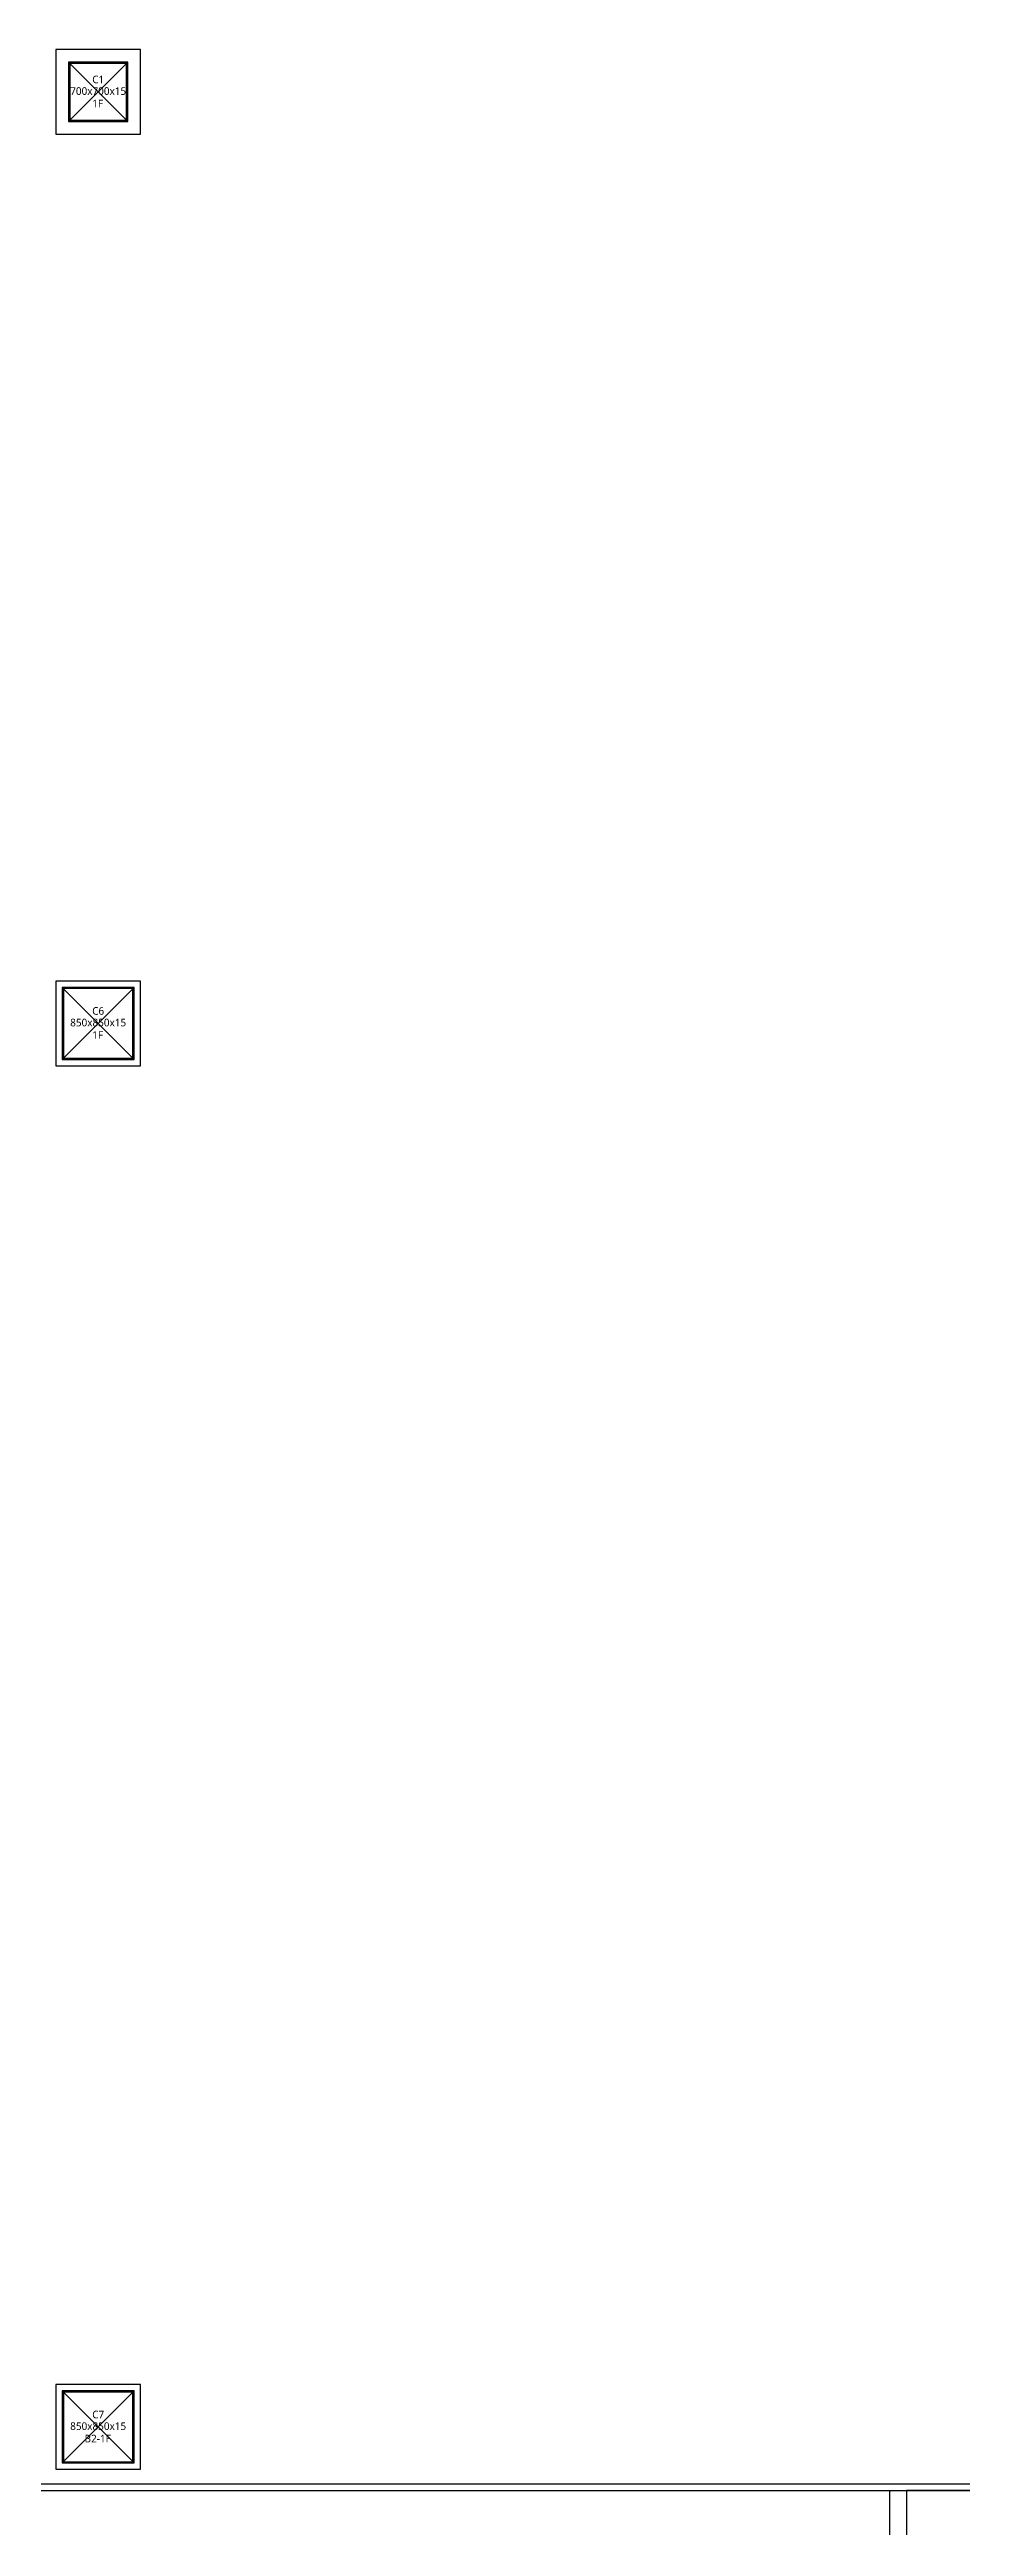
# Model space of a CAD drawing. Header units: millimetres. Extents: x -27104 to 125781, y -3376 to 46996.
# Drawn here: x 59714 to 59924, y 16978 to 17550 of the extents above; entities that cross this region are included whole.
import ezdxf
from ezdxf.enums import TextEntityAlignment as Align

# ---------------------------------------------------------------- set-up
doc = ezdxf.new("R2010")
doc.units = ezdxf.units.MM
doc.header["$LTSCALE"] = 100
doc.header["$MEASUREMENT"] = 0
doc.linetypes.add('DASHDOT', pattern=[1, 0.5, -0.25, 0, -0.25])
doc.layers.get('0').update_dxf_attribs({"linetype": 'CONTINUOUS'})
doc.layers.get('Defpoints').update_dxf_attribs({"color": 171, "linetype": 'CONTINUOUS'})
doc.layers.add('#프레임 라인', color=189, linetype='CONTINUOUS', plot=False)
for name, color, linetype in [('000보강토 옹벽', 1, 'CONTINUOUS'), ('000사면검토', 252, 'CONTINUOUS'), ('CON', 2, 'CONTINUOUS'), ('ELE9', 9, 'CONTINUOUS'), ('LAND-3', 9, 'CONTINUOUS'), ('보강토옹벽', 7, 'CONTINUOUS')]:
    doc.layers.add(name, color=color, linetype=linetype)
doc.styles.add('TE', font='malgun_0.ttf')

# ---------------------------------------------------------------- blocks, each defined once
blk = doc.blocks.new('사면검토-20220706')
at = {"layer": '000보강토 옹벽', "linetype": 'DASHDOT', "lineweight": -3, "ltscale": 5, "const_width": 100}
for points in [[(8221, -10019), (-4113, -10010)], [(8236, -12795), (-12613, -12750)]]:
    blk.add_lwpolyline(points, dxfattribs=at)
at = {"layer": '000사면검토', "linetype": 'Continuous'}
for p, q in [((5000, 6125), (5000, 4550)), ((5800, 6125), (5800, 4688)), ((7237, 4583), (5695, 4583)), ((1400, 4375), (1400, 3638)), ((2200, 4375), (2200, 3638)), ((3000, 4375), (3000, 3638)), ((3800, 4375), (3800, 3638)), ((7237, 3783), (5662, 3783)), ((7237, 2983), (5662, 2983)), ((7237, 2183), (5662, 2183)), ((7237, 1383), (4087, 1383)), ((7237, 583), (5662, 583)), ((7237, -217), (5662, -217)), ((-5113, -525), (-12613, -525)), ((3087, -665), (-513, -665)), ((7237, -1017), (5662, -1017)), ((3087, -1465), (-513, -1465)), ((7237, -1817), (5662, -1817)), ((3087, -2265), (-4113, -2265)), ((3087, -3065), (-513, -3065)), ((7237, -3417), (5662, -3417)), ((-5113, -3725), (-8863, -3725)), ((3087, -3865), (-513, -3865)), ((7237, -4217), (5662, -4217)), ((-5113, -4525), (-12613, -4525)), ((3087, -4665), (-513, -4665)), ((7237, -5017), (5662, -5017)), ((-5113, -5325), (-8863, -5325)), ((3087, -5465), (-513, -5465)), ((7436, -5618), (7435, -7193)), ((-5113, -6125), (-8863, -6125)), ((3087, -6265), (-4113, -6265)), ((-5113, -6925), (-8863, -6925)), ((3087, -7065), (-513, -7065)), ((-5113, -7725), (-8863, -7725)), ((3087, -7865), (-513, -7865)), ((-5113, -8525), (-12613, -8525)), ((3087, -8665), (-513, -8665)), ((-5113, -9325), (-8863, -9325)), ((3087, -9465), (-513, -9465)), ((-5113, -10125), (-8863, -10125)), ((-5113, -10925), (-8863, -10925)), ((-5113, -11725), (-8863, -11725)), ((-5113, -12525), (-12613, -12525)), ((-5113, -12762), (-8863, -12762))]:
    blk.add_line(p, q, dxfattribs=at)
for points in [[(8234, -8769), (8236, -5619), (7237, -5618), (7237, 6125), (4125, 6125), (4125, 4375), (525, 4375), (525, 2975), (4087, 2975), (4087, -8766), (8236, -8769)], [(4087, 2975), (7237, 6125)], [(-4113, -10265), (3087, -10265), (3087, 1975), (600, 1975)], [(600, 151), (3087, 1975)], [(-5113, -525), (-5113, -13017)], [(-4113, -525), (-4113, -10260)], [(-513, -665), (-322, -525)], [(7237, -5618), (4087, -8766)]]:
    blk.add_lwpolyline(points, dxfattribs=at)
at = {"layer": 'CON', "ltscale": 0.1}
blk.add_lwpolyline([(8235, -13045), (-250, -13045)], dxfattribs=at)
at = {"layer": 'LAND-3', "ltscale": 0.1}
blk.add_line((-12614, -12999), (-12814, -12999), dxfattribs=at)
for points in [[(-12813, -525), (-12814, -12999)], [(-12613, -525), (-12614, -12999)]]:
    blk.add_lwpolyline(points, dxfattribs=at)
at = {"layer": '보강토옹벽', "ltscale": 0.1}
for points in [[(8221, -10269), (-4113, -10260), (-4113, -9760), (8221, -9769)], [(8236, -12545), (-12613, -12500)]]:
    blk.add_lwpolyline(points, dxfattribs=at)
at = {"layer": '보강토옹벽', "linetype": 'ByBlock', "ltscale": 2}
blk.add_lwpolyline([(8235, -13045), (-12613, -13000)], dxfattribs=at)
blk = doc.blocks.new('C1-1F')
at = {"layer": '#프레임 라인', "ltscale": 0.1}
blk.add_lwpolyline([(-500, -500), (500, -500), (500, 500), (-500, 500)], close=True, dxfattribs=at)
for points in [[(-350, -350), (350, -350), (350, 350), (-350, 350)], [(-335, -335), (335, -335), (335, 335), (-335, 335)]]:
    blk.add_lwpolyline(points, close=True)
at = {"layer": 'Defpoints', "ltscale": 10000}
for p, q in [((-350, -350), (350, 350)), ((350, -350), (-350, 350))]:
    blk.add_line(p, q, dxfattribs=at)
at = {"layer": 'Defpoints', "style": 'TE'}
for s, p in [('700x700x15', (0, -35)), ('C1', (0, 102)), ('1F', (-6, -182))]:
    blk.add_text(s, height=90, dxfattribs=at).set_placement(p, align=Align.CENTER)
blk = doc.blocks.new('C6-1F')
at = {"layer": '#프레임 라인', "ltscale": 0.1}
blk.add_lwpolyline([(-500, -500), (500, -500), (500, 500), (-500, 500)], close=True, dxfattribs=at)
for points in [[(-425, -425), (425, -425), (425, 425), (-425, 425)], [(-410, -410), (410, -410), (410, 410), (-410, 410)]]:
    blk.add_lwpolyline(points, close=True)
at = {"layer": 'Defpoints', "ltscale": 10000}
for p, q in [((-425, -425), (425, 425)), ((425, -425), (-425, 425))]:
    blk.add_line(p, q, dxfattribs=at)
at = {"layer": 'Defpoints', "style": 'TE'}
for s, p in [('850x850x15', (0, -35)), ('C6', (0, 102)), ('1F', (-6, -182))]:
    blk.add_text(s, height=90, dxfattribs=at).set_placement(p, align=Align.CENTER)
blk = doc.blocks.new('C7-B2-1F')
at = {"layer": '#프레임 라인', "ltscale": 0.1}
blk.add_lwpolyline([(-500, -500), (500, -500), (500, 500), (-500, 500)], close=True, dxfattribs=at)
for points in [[(-425, -425), (425, -425), (425, 425), (-425, 425)], [(-410, -410), (410, -410), (410, 410), (-410, 410)]]:
    blk.add_lwpolyline(points, close=True)
at = {"layer": 'Defpoints', "ltscale": 10000}
for p, q in [((-425, -425), (425, 425)), ((425, -425), (-425, 425))]:
    blk.add_line(p, q, dxfattribs=at)
at = {"layer": 'Defpoints', "style": 'TE'}
for s, p in [('850x850x15', (0, -35)), ('C7', (0, 102)), ('B2-1F', (-6, -182))]:
    blk.add_text(s, height=90, dxfattribs=at).set_placement(p, align=Align.CENTER)
blk = doc.blocks.new('ggtyu')
at = {"layer": 'ELE9', "color": 253, "ltscale": 0.1}
for points in [[(56509.61, 17150.14), (59846.7, 17150.14)], [(59846.7, 17151.61), (56511.08, 17151.61)]]:
    blk.add_lwpolyline(points, dxfattribs=at)
at = {"layer": 'ELE9', "color": 253, "ltscale": 0.1, "xscale": 0.01956378461538462, "yscale": 0.01956378461538462, "zscale": 0.01956378461538462}
for name, p in [('C1-1F', (59535.64, 17704.28)), ('C6-1F', (59535.64, 17489.08)), ('C7-B2-1F', (59535.64, 17164.81))]:
    blk.add_blockref(name, p, dxfattribs=at)
at = {"layer": 'ELE9', "color": 253, "xscale": 0.01956378461538462, "yscale": 0.01956378461538462, "zscale": 0.01956378461538462}
blk.add_blockref('사면검토-20220706', (59968.98, 17160.41), dxfattribs=at)

msp = doc.modelspace()

# ---------------------------------------------------------------- block references
msp.add_blockref('ggtyu', (189.46, -163.8))

doc.saveas('drawing.dxf')
